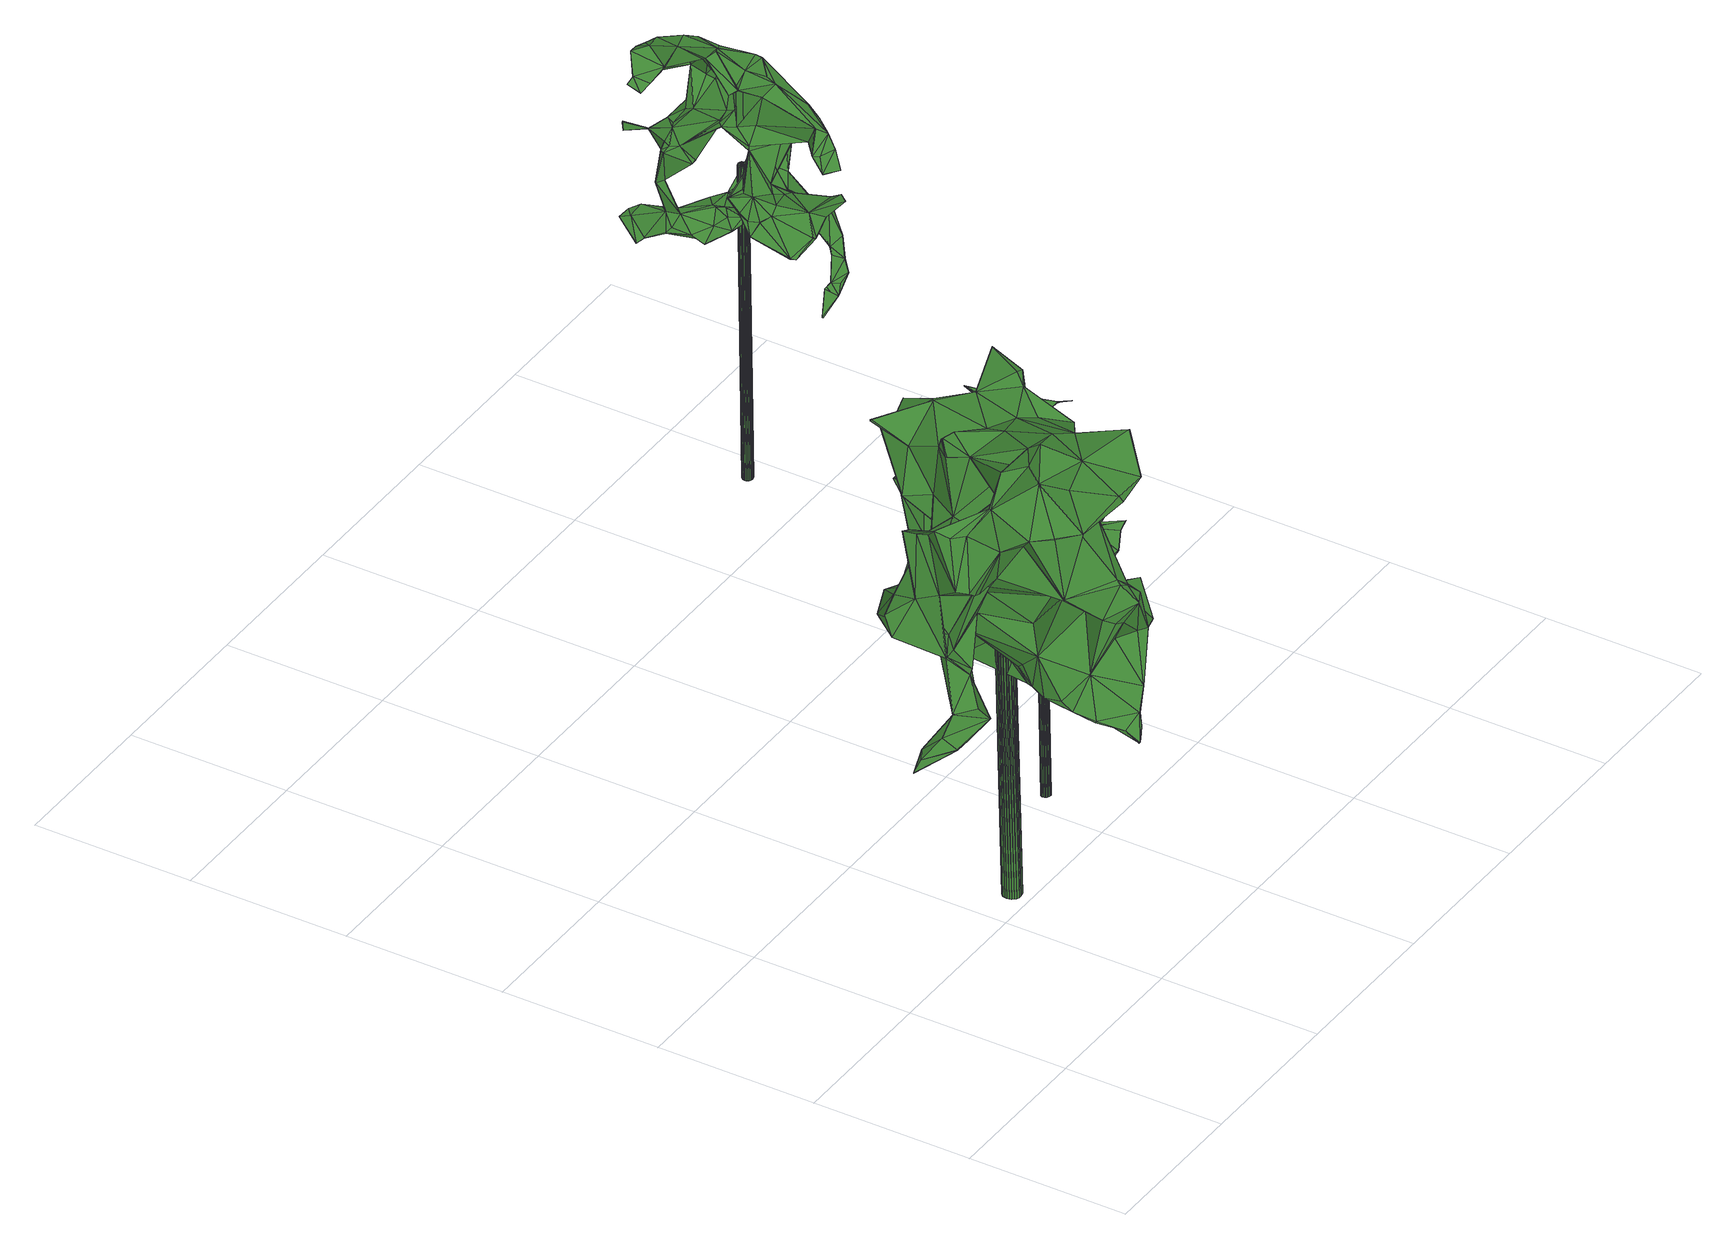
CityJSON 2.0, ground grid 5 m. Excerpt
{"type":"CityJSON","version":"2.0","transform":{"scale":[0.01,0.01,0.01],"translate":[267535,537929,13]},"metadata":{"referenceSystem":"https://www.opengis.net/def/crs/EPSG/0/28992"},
"CityObjects":{
"tree1":{"type":"SolitaryVegetationObject","attributes":{"gtid":212,"crown_width_m":8.59,"crown_median_z":24.35,"crown_r50_m":0.419,"crown_porosity":0.907,"trunk_H_m":10.76,"trunk_DBH_m":0.562,"trunk_radius_m":0.281,"trunk_base_height_m":13.59,"original_gtid":"233"},"geometry":[{"type":"Solid","lod":"3","boundaries":[[[[0,1,2]],[[3,4,5]],[[6,7,8]],[[9,7,6]],[[1,0,10]],[[11,12,13]],[[10,14,15]],[[16,17,18]],[[19,20,21]],[[22,23,24]],[[7,25,26]],[[7,26,27]],[[28,29,30]],[[31,32,33]],[[34,35,2]],[[36,37,38]],[[39,40,41]],[[39,41,42]],[[42,43,44]],[[45,46,47]],[[48,49,50]],[[51,52,53]],[[54,39,55]],[[56,39,54]],[[57,58,26]],[[59,26,58]],[[60,61,62]],[[63,64,29]],[[65,3,66]],[[67,68,69]],[[70,71,72]],[[73,74,75]],[[15,76,77]],[[15,77,78]],[[69,79,80]],[[81,69,80]],[[16,53,17]],[[34,2,82]],[[83,9,84]],[[21,18,19]],[[21,16,18]],[[85,86,41]],[[6,87,9]],[[11,27,62]],[[55,39,88]],[[55,88,89]],[[18,90,19]],[[91,92,86]],[[41,86,92]],[[93,94,24]],[[95,96,97]],[[50,49,98]],[[99,100,101]],[[33,102,103]],[[56,85,40]],[[104,105,29]],[[29,105,106]],[[107,108,109]],[[110,111,112]],[[113,114,115]],[[113,115,116]],[[117,118,119]],[[120,121,122]],[[120,122,123]],[[85,56,54]],[[95,124,125]],[[126,43,92]],[[127,43,126]],[[128,129,130]],[[131,132,106]],[[133,134,135]],[[136,137,138]],[[139,140,141]],[[142,139,141]],[[143,93,144]],[[8,11,13]],[[76,145,146]],[[147,113,116]],[[148,149,111]],[[148,111,150]],[[151,110,152]],[[153,103,102]],[[138,154,136]],[[93,155,144]],[[33,156,102]],[[128,157,66]],[[0,158,14]],[[159,160,161]],[[162,160,159]],[[66,157,163]],[[66,163,65]],[[42,88,39]],[[99,101,164]],[[98,136,50]],[[165,49,64]],[[157,128,166]],[[130,166,128]],[[132,30,106]],[[167,168,73]],[[80,67,81]],[[169,156,33]],[[170,171,172]],[[173,172,171]],[[125,105,174]],[[40,39,56]],[[73,75,150]],[[175,124,3]],[[106,30,29]],[[165,64,63]],[[82,1,176]],[[82,176,168]],[[177,178,179]],[[59,180,27]],[[62,27,180]],[[149,132,131]],[[28,30,132]],[[181,71,182]],[[183,53,52]],[[184,137,185]],[[186,28,132]],[[186,139,28]],[[12,187,91]],[[48,50,136]],[[188,189,94]],[[0,190,145]],[[123,122,191]],[[138,137,192]],[[40,85,41]],[[2,190,0]],[[69,193,37]],[[38,37,193]],[[74,148,75]],[[3,124,194]],[[110,195,152]],[[196,68,188]],[[76,158,145]],[[197,198,199]],[[62,61,11]],[[184,200,201]],[[184,185,200]],[[202,203,5]],[[167,73,150]],[[125,204,105]],[[63,205,165]],[[165,205,200]],[[154,123,191]],[[54,55,206]],[[207,32,208]],[[145,190,146]],[[209,52,51]],[[89,206,55]],[[210,211,212]],[[151,11,61]],[[106,105,204]],[[0,145,158]],[[206,86,85]],[[213,46,45]],[[130,214,96]],[[21,215,16]],[[215,216,16]],[[93,143,94]],[[21,134,215]],[[173,171,90]],[[78,77,51]],[[147,217,25]],[[93,24,23]],[[218,8,7]],[[219,71,133]],[[219,133,135]],[[172,36,38]],[[38,170,172]],[[168,176,10]],[[220,221,110]],[[151,61,60]],[[153,102,189]],[[58,36,172]],[[110,151,60]],[[222,106,204]],[[126,92,91]],[[221,161,160]],[[223,224,225]],[[191,207,108]],[[226,139,186]],[[36,58,69]],[[12,91,13]],[[227,228,229]],[[93,23,199]],[[70,72,230]],[[164,231,99]],[[80,103,153]],[[29,232,63]],[[142,232,29]],[[192,228,199]],[[199,120,192]],[[199,228,197]],[[164,173,231]],[[164,172,173]],[[80,153,67]],[[1,82,2]],[[64,49,48]],[[98,137,136]],[[185,137,98]],[[212,233,202]],[[78,234,235]],[[236,159,161]],[[46,236,161]],[[219,198,71]],[[107,109,237]],[[238,51,35]],[[51,146,35]],[[144,155,239]],[[124,175,125]],[[97,96,214]],[[27,240,218]],[[60,220,110]],[[80,241,103]],[[79,241,80]],[[26,217,242]],[[27,218,7]],[[101,100,243]],[[191,122,207]],[[100,99,231]],[[173,90,117]],[[223,244,224]],[[66,214,128]],[[42,44,88]],[[5,204,125]],[[78,51,234]],[[155,198,239]],[[58,57,245]],[[79,245,57]],[[11,151,12]],[[187,12,151]],[[26,242,57]],[[97,124,95]],[[246,247,183]],[[183,119,118]],[[108,5,4]],[[108,4,191]],[[10,0,14]],[[147,84,113]],[[83,84,147]],[[248,139,226]],[[142,249,232]],[[187,250,203]],[[251,78,235]],[[208,252,211]],[[10,176,1]],[[158,76,14]],[[253,154,254]],[[101,247,246]],[[101,246,47]],[[149,255,132]],[[119,243,117]],[[216,134,133]],[[97,194,124]],[[113,84,9]],[[168,10,73]],[[14,76,15]],[[62,161,60]],[[179,256,257]],[[144,239,143]],[[186,74,226]],[[74,248,226]],[[246,45,47]],[[184,258,137]],[[29,48,104]],[[127,89,259]],[[142,29,28]],[[208,32,31]],[[212,109,210]],[[202,109,212]],[[220,161,221]],[[260,167,221]],[[260,168,167]],[[191,254,154]],[[59,261,46]],[[225,224,262]],[[262,224,256]],[[98,49,185]],[[48,29,64]],[[63,249,205]],[[185,49,165]],[[234,181,182]],[[201,200,205]],[[201,205,249]],[[146,190,35]],[[152,263,187]],[[195,263,152]],[[73,15,74]],[[10,15,73]],[[264,5,203]],[[265,65,163]],[[104,174,105]],[[195,131,263]],[[173,117,243]],[[266,196,239]],[[182,267,234]],[[235,234,267]],[[265,163,268]],[[93,198,155]],[[199,198,93]],[[198,197,72]],[[243,119,247]],[[243,247,101]],[[269,270,271]],[[2,35,190]],[[46,159,236]],[[125,174,95]],[[272,271,9]],[[3,5,175]],[[125,175,5]],[[15,225,74]],[[224,257,256]],[[100,231,173]],[[182,70,267]],[[267,70,224]],[[238,159,213]],[[58,245,273]],[[184,201,140]],[[27,26,59]],[[104,268,174]],[[269,211,270]],[[212,211,269]],[[119,183,247]],[[44,259,88]],[[88,259,89]],[[256,274,178]],[[179,274,256]],[[104,265,268]],[[48,265,104]],[[48,136,265]],[[65,265,136]],[[123,154,275]],[[42,92,43]],[[54,206,85]],[[41,92,42]],[[3,65,276]],[[38,193,170]],[[127,87,6]],[[94,189,102]],[[151,152,187]],[[241,116,115]],[[116,241,147]],[[251,15,78]],[[208,211,210]],[[179,257,227]],[[120,123,275]],[[44,43,259]],[[8,218,240]],[[136,154,277]],[[136,277,65]],[[15,223,225]],[[278,179,227]],[[3,276,253]],[[201,249,141]],[[241,115,103]],[[253,254,3]],[[70,182,71]],[[266,279,20]],[[280,250,263]],[[94,102,281]],[[172,261,58]],[[164,47,261]],[[164,261,172]],[[173,243,100]],[[107,237,108]],[[108,237,5]],[[94,143,239]],[[94,239,188]],[[17,53,18]],[[230,72,197]],[[22,121,23]],[[227,282,197]],[[181,133,71]],[[233,126,203]],[[188,67,189]],[[68,67,188]],[[106,280,131]],[[222,280,106]],[[189,67,153]],[[5,264,204]],[[214,66,194]],[[127,283,89]],[[86,89,283]],[[86,283,127]],[[166,284,157]],[[35,159,238]],[[263,250,187]],[[213,159,46]],[[150,111,167]],[[179,178,274]],[[18,53,90]],[[120,275,192]],[[117,53,118]],[[222,250,280]],[[183,52,246]],[[216,53,16]],[[9,87,272]],[[7,9,83]],[[161,220,60]],[[117,90,53]],[[127,126,233]],[[174,268,284]],[[174,284,96]],[[197,228,227]],[[6,285,86]],[[6,8,285]],[[127,6,86]],[[154,138,275]],[[206,89,86]],[[285,91,86]],[[130,129,214]],[[214,129,128]],[[239,219,279]],[[192,229,228]],[[137,229,192]],[[8,240,11]],[[199,121,120]],[[23,121,199]],[[27,11,240]],[[259,43,127]],[[170,69,68]],[[113,9,114]],[[114,9,286]],[[245,79,273]],[[253,277,154]],[[252,286,9]],[[273,79,69]],[[81,67,69]],[[285,13,91]],[[233,87,127]],[[212,87,233]],[[24,281,22]],[[191,4,3]],[[191,3,254]],[[133,181,216]],[[25,7,83]],[[174,96,95]],[[177,179,278]],[[256,178,262]],[[118,53,183]],[[267,244,235]],[[70,282,224]],[[74,225,248]],[[26,25,217]],[[46,261,47]],[[235,223,251]],[[140,201,141]],[[140,139,278]],[[139,177,278]],[[140,278,184]],[[278,258,184]],[[215,134,216]],[[130,284,166]],[[157,284,268]],[[200,185,165]],[[216,181,53]],[[51,53,181]],[[130,96,284]],[[271,270,9]],[[204,264,222]],[[47,164,101]],[[139,142,28]],[[122,169,33]],[[57,242,241]],[[273,69,58]],[[241,242,147]],[[276,65,277]],[[276,277,253]],[[62,180,161]],[[161,180,46]],[[46,180,59]],[[121,22,122]],[[5,237,202]],[[237,109,202]],[[108,207,208]],[[108,208,210]],[[262,177,248]],[[262,248,225]],[[68,171,170]],[[139,248,177]],[[196,90,171]],[[196,171,68]],[[15,251,223]],[[58,261,59]],[[108,210,109]],[[198,219,239]],[[258,229,137]],[[258,227,229]],[[278,227,258]],[[234,51,181]],[[70,230,282]],[[230,197,282]],[[266,239,279]],[[146,51,77]],[[146,77,76]],[[268,163,157]],[[8,13,285]],[[150,75,148]],[[238,213,287]],[[209,45,52]],[[246,52,45]],[[262,178,177]],[[131,280,263]],[[3,194,66]],[[196,188,239]],[[198,72,71]],[[257,224,282]],[[147,25,83]],[[242,217,147]],[[94,281,24]],[[102,22,281]],[[269,87,212]],[[269,272,87]],[[269,271,272]],[[148,74,255]],[[186,255,74]],[[103,31,33]],[[252,31,286]],[[149,112,111]],[[221,111,110]],[[167,111,221]],[[112,195,110]],[[131,195,149]],[[112,149,195]],[[286,31,114]],[[114,31,115]],[[103,115,31]],[[57,241,79]],[[208,31,252]],[[63,232,249]],[[193,69,170]],[[69,37,36]],[[142,141,249]],[[159,35,162]],[[162,34,260]],[[34,162,35]],[[122,22,169]],[[22,156,169]],[[22,102,156]],[[91,187,203]],[[91,203,126]],[[202,233,203]],[[186,132,255]],[[222,203,250]],[[264,203,222]],[[135,279,219]],[[266,20,196]],[[162,260,160]],[[90,20,19]],[[90,196,20]],[[221,160,260]],[[257,282,227]],[[270,211,9]],[[9,211,252]],[[149,148,255]],[[238,287,51]],[[213,45,287]],[[51,287,209]],[[45,209,287]],[[267,224,244]],[[223,235,244]],[[207,122,32]],[[33,32,122]],[[97,214,194]],[[260,82,168]],[[34,82,260]],[[20,134,21]],[[20,279,134]],[[135,134,279]],[[192,275,138]],[[288,289,290]],[[288,290,291]],[[291,290,292]],[[291,292,293]],[[290,289,294]],[[290,294,292]],[[292,294,295]],[[292,295,293]],[[294,289,296]],[[294,296,295]],[[295,296,297]],[[295,297,293]],[[296,289,298]],[[296,298,297]],[[297,298,299]],[[297,299,293]],[[298,289,300]],[[298,300,299]],[[299,300,301]],[[299,301,293]],[[300,289,302]],[[300,302,301]],[[301,302,303]],[[301,303,293]],[[302,289,304]],[[302,304,303]],[[303,304,305]],[[303,305,293]],[[304,289,306]],[[304,306,305]],[[305,306,307]],[[305,307,293]],[[306,289,308]],[[306,308,307]],[[307,308,309]],[[307,309,293]],[[308,289,310]],[[308,310,309]],[[309,310,311]],[[309,311,293]],[[310,289,312]],[[310,312,311]],[[311,312,313]],[[311,313,293]],[[312,289,314]],[[312,314,313]],[[313,314,315]],[[313,315,293]],[[314,289,316]],[[314,316,315]],[[315,316,317]],[[315,317,293]],[[316,289,318]],[[316,318,317]],[[317,318,319]],[[317,319,293]],[[318,289,320]],[[318,320,319]],[[319,320,321]],[[319,321,293]],[[320,289,322]],[[320,322,321]],[[321,322,323]],[[321,323,293]],[[322,289,324]],[[322,324,323]],[[323,324,325]],[[323,325,293]],[[324,289,326]],[[324,326,325]],[[325,326,327]],[[325,327,293]],[[326,289,328]],[[326,328,327]],[[327,328,329]],[[327,329,293]],[[328,289,330]],[[328,330,329]],[[329,330,331]],[[329,331,293]],[[330,289,332]],[[330,332,331]],[[331,332,333]],[[331,333,293]],[[332,289,334]],[[332,334,333]],[[333,334,335]],[[333,335,293]],[[334,289,336]],[[334,336,335]],[[335,336,337]],[[335,337,293]],[[336,289,288]],[[336,288,337]],[[337,288,291]],[[337,291,293]]]]}]},
"tree2":{"type":"SolitaryVegetationObject","attributes":{"gtid":310,"crown_width_m":4.97,"crown_median_z":22.73,"crown_r50_m":0.268,"crown_porosity":0.941,"trunk_H_m":9.59,"trunk_DBH_m":0.284,"trunk_radius_m":0.142,"trunk_base_height_m":13.14,"original_gtid":"349"},"geometry":[{"type":"Solid","lod":"3","boundaries":[[[[338,339,340]],[[341,342,343]],[[341,344,342]],[[345,346,347]],[[348,349,350]],[[340,351,352]],[[353,354,355]],[[356,357,358]],[[358,357,359]],[[339,360,340]],[[360,351,340]],[[361,362,363]],[[364,365,366]],[[367,341,343]],[[368,369,370]],[[354,371,372]],[[358,373,356]],[[374,356,373]],[[375,376,377]],[[375,377,378]],[[379,380,381]],[[382,354,364]],[[383,384,385]],[[364,354,353]],[[386,354,382]],[[353,387,364]],[[388,389,390]],[[391,392,393]],[[386,371,354]],[[371,394,390]],[[386,394,371]],[[372,395,355]],[[396,397,398]],[[399,398,397]],[[400,401,402]],[[403,404,358]],[[405,406,407]],[[408,394,409]],[[410,351,360]],[[353,355,395]],[[376,408,409]],[[411,339,412]],[[413,396,414]],[[415,394,386]],[[416,417,418]],[[419,420,405]],[[419,405,379]],[[421,422,423]],[[424,425,426]],[[407,380,379]],[[427,428,429]],[[427,430,428]],[[379,381,431]],[[432,407,433]],[[434,435,436]],[[425,437,426]],[[438,439,375]],[[438,375,378]],[[440,441,442]],[[443,444,445]],[[446,447,448]],[[449,450,451]],[[338,411,412]],[[452,453,454]],[[390,395,371]],[[389,395,390]],[[388,455,389]],[[450,456,457]],[[355,354,372]],[[371,395,372]],[[410,440,351]],[[375,439,362]],[[390,394,408]],[[363,458,459]],[[438,459,458]],[[406,460,461]],[[461,460,368]],[[384,383,462]],[[340,352,338]],[[463,417,348]],[[441,440,410]],[[389,455,464]],[[465,464,455]],[[369,466,370]],[[401,467,468]],[[432,380,407]],[[449,451,469]],[[470,471,472]],[[418,417,393]],[[437,466,426]],[[363,459,473]],[[452,474,421]],[[338,412,339]],[[446,475,465]],[[423,452,421]],[[347,346,476]],[[452,400,474]],[[393,417,463]],[[366,350,349]],[[362,439,477]],[[376,478,479]],[[392,391,480]],[[392,480,481]],[[400,402,482]],[[423,483,484]],[[444,485,445]],[[356,486,357]],[[374,373,401]],[[400,374,401]],[[487,405,367]],[[341,488,489]],[[343,487,367]],[[415,349,348]],[[379,405,407]],[[459,385,473]],[[366,365,490]],[[491,492,493]],[[492,494,493]],[[495,465,496]],[[490,463,350]],[[469,497,449]],[[498,499,500]],[[347,501,460]],[[502,503,504]],[[465,475,498]],[[479,478,505]],[[505,478,416]],[[506,504,503]],[[426,501,507]],[[401,468,508]],[[401,508,493]],[[509,510,370]],[[367,405,420]],[[494,474,400]],[[492,511,512]],[[470,472,410]],[[433,407,461]],[[358,359,513]],[[514,515,424]],[[392,516,393]],[[403,358,513]],[[359,486,513]],[[357,486,359]],[[494,517,518]],[[409,519,376]],[[433,461,520]],[[508,511,491]],[[497,521,434]],[[450,522,451]],[[523,448,447]],[[502,524,521]],[[477,439,458]],[[438,458,439]],[[458,363,525]],[[477,525,363]],[[523,378,448]],[[418,448,378]],[[457,522,450]],[[447,446,495]],[[348,350,463]],[[526,527,348]],[[381,528,529]],[[485,530,397]],[[385,384,473]],[[380,432,517]],[[457,511,403]],[[457,456,511]],[[433,517,432]],[[517,528,381]],[[468,467,404]],[[529,431,381]],[[531,532,515]],[[411,360,339]],[[533,534,535]],[[533,535,536]],[[494,492,528]],[[528,517,494]],[[472,537,410]],[[441,410,537]],[[352,476,346]],[[352,346,338]],[[338,346,411]],[[411,346,345]],[[362,376,375]],[[512,535,534]],[[344,538,443]],[[363,473,361]],[[443,538,444]],[[477,363,362]],[[408,539,390]],[[450,536,456]],[[465,495,446]],[[523,495,496]],[[447,495,523]],[[383,385,496]],[[383,496,465]],[[401,540,402]],[[461,368,520]],[[504,520,368]],[[358,404,467]],[[501,347,541]],[[529,534,509]],[[542,543,544]],[[540,544,543]],[[444,530,485]],[[545,530,444]],[[433,422,421]],[[494,518,474]],[[370,504,368]],[[386,382,349]],[[386,349,415]],[[344,398,342]],[[472,546,547]],[[530,546,472]],[[533,510,509]],[[378,416,418]],[[470,410,360]],[[411,470,360]],[[443,414,344]],[[403,511,508]],[[398,548,342]],[[545,420,419]],[[367,420,545]],[[379,549,419]],[[510,504,370]],[[497,436,449]],[[434,436,497]],[[419,549,547]],[[512,511,456]],[[341,489,344]],[[480,516,481]],[[393,516,418]],[[392,481,516]],[[508,491,493]],[[534,529,512]],[[456,535,512]],[[435,434,521]],[[438,378,523]],[[388,390,539]],[[550,466,437]],[[533,524,502]],[[446,448,475]],[[551,537,472]],[[411,345,470]],[[453,356,454]],[[374,552,454]],[[374,454,356]],[[456,536,535]],[[526,478,376]],[[509,547,549]],[[381,380,517]],[[539,455,388]],[[417,478,348]],[[553,503,502]],[[465,455,383]],[[459,438,385]],[[515,514,531]],[[496,385,438]],[[496,438,523]],[[458,525,477]],[[543,482,554]],[[500,555,498]],[[402,554,482]],[[472,370,466]],[[433,518,517]],[[421,518,433]],[[464,365,387]],[[464,387,389]],[[504,506,520]],[[353,395,387]],[[418,516,448]],[[440,442,351]],[[515,532,424]],[[556,424,532]],[[451,484,469]],[[364,387,365]],[[403,468,404]],[[394,415,519]],[[394,519,409]],[[521,524,435]],[[529,528,512]],[[528,492,512]],[[472,547,370]],[[500,490,365]],[[489,538,344]],[[486,356,453]],[[389,387,395]],[[423,453,452]],[[484,453,423]],[[520,422,433]],[[506,422,520]],[[485,397,396]],[[399,397,530]],[[373,467,401]],[[415,527,519]],[[348,527,415]],[[548,557,342]],[[373,358,467]],[[345,558,470]],[[491,511,492]],[[424,507,514]],[[426,507,424]],[[501,541,531]],[[514,507,501]],[[514,501,531]],[[509,534,533]],[[460,501,368]],[[445,485,413]],[[443,445,413]],[[429,469,427]],[[427,469,484]],[[370,547,509]],[[368,501,369]],[[426,369,501]],[[510,533,504]],[[504,533,502]],[[533,536,435]],[[465,498,555]],[[403,559,457]],[[424,556,425]],[[556,437,425]],[[499,463,490]],[[402,540,554]],[[543,554,540]],[[550,441,537]],[[550,537,551]],[[556,550,437]],[[551,466,550]],[[472,466,551]],[[518,421,474]],[[345,548,558]],[[487,560,561]],[[558,471,470]],[[556,562,476]],[[400,452,563]],[[365,464,555]],[[365,555,500]],[[451,559,484]],[[453,484,559]],[[366,349,364]],[[464,465,555]],[[364,349,382]],[[399,548,398]],[[490,350,366]],[[545,488,367]],[[341,367,488]],[[347,560,345]],[[345,560,548]],[[407,406,461]],[[556,541,562]],[[531,541,556]],[[476,541,347]],[[562,541,476]],[[393,564,391]],[[463,564,393]],[[499,564,463]],[[526,348,478]],[[498,564,499]],[[450,436,536]],[[403,508,468]],[[556,532,531]],[[543,542,482]],[[449,436,450]],[[521,497,502]],[[502,497,553]],[[475,448,516]],[[473,384,361]],[[475,564,498]],[[516,564,475]],[[516,480,564]],[[391,564,480]],[[352,351,442]],[[428,553,497]],[[428,497,469]],[[536,436,435]],[[352,442,476]],[[556,476,442]],[[556,442,550]],[[550,442,441]],[[487,557,560]],[[548,560,557]],[[430,503,553]],[[553,428,430]],[[430,506,503]],[[506,423,422]],[[423,506,430]],[[469,429,428]],[[483,423,565]],[[423,430,565]],[[427,565,430]],[[483,565,484]],[[427,484,565]],[[413,414,443]],[[455,462,383]],[[414,398,344]],[[414,396,398]],[[539,462,455]],[[408,462,539]],[[361,462,362]],[[362,462,376]],[[408,376,462]],[[384,462,361]],[[435,524,533]],[[545,546,530]],[[419,546,545]],[[547,546,419]],[[561,560,347]],[[522,559,451]],[[522,457,559]],[[499,490,500]],[[453,559,486]],[[486,559,513]],[[513,559,403]],[[485,396,413]],[[444,488,545]],[[406,561,460]],[[369,426,466]],[[431,529,566]],[[347,460,567]],[[561,567,460]],[[347,567,561]],[[405,561,406]],[[487,561,405]],[[509,566,529]],[[549,566,509]],[[379,566,549]],[[431,566,379]],[[401,493,540]],[[494,544,493]],[[542,544,494]],[[540,493,544]],[[400,542,494]],[[482,542,400]],[[479,505,377]],[[377,376,479]],[[399,530,471]],[[530,472,471]],[[416,378,377]],[[416,377,505]],[[343,557,487]],[[343,342,557]],[[552,374,400]],[[376,519,527]],[[376,527,526]],[[444,538,488]],[[489,488,538]],[[416,478,417]],[[548,471,558]],[[399,471,548]],[[552,400,563]],[[454,552,563]],[[454,563,452]],[[568,569,570]],[[568,570,571]],[[571,570,572]],[[571,572,573]],[[570,569,574]],[[570,574,572]],[[572,574,575]],[[572,575,573]],[[574,569,576]],[[574,576,575]],[[575,576,577]],[[575,577,573]],[[576,569,578]],[[576,578,577]],[[577,578,579]],[[577,579,573]],[[578,569,580]],[[578,580,579]],[[579,580,581]],[[579,581,573]],[[580,569,582]],[[580,582,581]],[[581,582,583]],[[581,583,573]],[[582,569,584]],[[582,584,583]],[[583,584,585]],[[583,585,573]],[[584,569,586]],[[584,586,585]],[[585,586,587]],[[585,587,573]],[[586,569,588]],[[586,588,587]],[[587,588,589]],[[587,589,573]],[[588,569,590]],[[588,590,589]],[[589,590,591]],[[589,591,573]],[[590,569,592]],[[590,592,591]],[[591,592,593]],[[591,593,573]],[[592,569,594]],[[592,594,593]],[[593,594,595]],[[593,595,573]],[[594,569,596]],[[594,596,595]],[[595,596,597]],[[595,597,573]],[[596,569,598]],[[596,598,597]],[[597,598,599]],[[597,599,573]],[[598,569,600]],[[598,600,599]],[[599,600,601]],[[599,601,573]],[[600,569,602]],[[600,602,601]],[[601,602,603]],[[601,603,573]],[[602,569,604]],[[602,604,603]],[[603,604,605]],[[603,605,573]],[[604,569,606]],[[604,606,605]],[[605,606,607]],[[605,607,573]],[[606,569,608]],[[606,608,607]],[[607,608,609]],[[607,609,573]],[[608,569,610]],[[608,610,609]],[[609,610,611]],[[609,611,573]],[[610,569,612]],[[610,612,611]],[[611,612,613]],[[611,613,573]],[[612,569,614]],[[612,614,613]],[[613,614,615]],[[613,615,573]],[[614,569,616]],[[614,616,615]],[[615,616,617]],[[615,617,573]],[[616,569,568]],[[616,568,617]],[[617,568,571]],[[617,571,573]]]]}]},
"tree3":{"type":"SolitaryVegetationObject","attributes":{"gtid":214,"crown_width_m":5.16,"crown_median_z":24.08,"crown_r50_m":0.286,"crown_porosity":0.93,"trunk_H_m":10.55,"trunk_DBH_m":0.316,"trunk_radius_m":0.158,"trunk_base_height_m":13.53,"original_gtid":"235"},"geometry":[{"type":"Solid","lod":"3","boundaries":[[[[618,619,620]],[[621,622,623]],[[624,625,626]],[[627,628,629]],[[630,631,632]],[[633,634,635]],[[636,637,638]],[[639,640,641]],[[642,640,639]],[[643,644,645]],[[646,647,648]],[[643,649,650]],[[651,652,653]],[[645,654,655]],[[656,657,658]],[[653,659,651]],[[660,661,630]],[[662,663,664]],[[665,666,667]],[[668,669,670]],[[671,672,673]],[[674,675,676]],[[677,678,679]],[[680,681,624]],[[682,683,660]],[[684,685,686]],[[687,688,689]],[[690,689,688]],[[691,687,627]],[[682,639,692]],[[693,694,695]],[[696,694,693]],[[661,697,698]],[[699,700,701]],[[702,703,704]],[[705,706,707]],[[708,709,710]],[[657,711,712]],[[635,713,633]],[[714,715,716]],[[619,717,718]],[[626,680,624]],[[719,720,680]],[[721,722,723]],[[660,683,724]],[[621,725,622]],[[726,640,692]],[[727,692,640]],[[642,706,728]],[[701,700,672]],[[729,672,700]],[[675,700,730]],[[729,700,675]],[[731,724,683]],[[705,732,733]],[[734,649,735]],[[730,699,675]],[[696,736,737]],[[738,618,739]],[[735,740,734]],[[701,715,741]],[[742,743,744]],[[719,745,720]],[[746,745,719]],[[747,748,749]],[[739,632,738]],[[750,751,752]],[[712,702,657]],[[642,727,640]],[[753,754,755]],[[756,757,737]],[[758,759,754]],[[710,760,761]],[[762,760,710]],[[758,763,753]],[[764,765,766]],[[764,766,721]],[[664,767,662]],[[753,763,754]],[[667,768,665]],[[736,696,769]],[[770,727,771]],[[772,773,721]],[[774,773,772]],[[775,776,691]],[[717,777,718]],[[669,778,637]],[[704,779,748]],[[702,704,748]],[[768,765,665]],[[743,742,780]],[[767,781,653]],[[625,782,783]],[[664,779,767]],[[784,663,652]],[[785,628,786]],[[730,700,699]],[[684,770,787]],[[758,754,763]],[[754,759,755]],[[788,755,759]],[[750,789,751]],[[790,677,791]],[[657,748,747]],[[702,748,657]],[[662,767,652]],[[653,652,767]],[[625,783,626]],[[792,793,794]],[[782,622,713]],[[660,639,682]],[[704,703,795]],[[796,702,712]],[[761,760,746]],[[790,797,798]],[[795,674,704]],[[750,741,627]],[[799,669,800]],[[801,714,802]],[[724,803,660]],[[804,805,751]],[[748,779,749]],[[806,710,807]],[[808,756,809]],[[810,667,764]],[[810,764,723]],[[702,796,703]],[[653,811,784]],[[645,655,671]],[[783,782,812]],[[628,627,687]],[[779,664,749]],[[735,794,813]],[[814,758,815]],[[635,812,713]],[[816,797,817]],[[816,817,719]],[[818,808,706]],[[728,706,808]],[[819,674,676]],[[815,786,814]],[[815,785,786]],[[767,779,781]],[[619,618,717]],[[793,820,813]],[[666,764,667]],[[811,819,676]],[[689,786,628]],[[821,822,801]],[[698,738,632]],[[801,822,775]],[[823,727,824]],[[825,636,826]],[[827,622,797]],[[828,687,691]],[[680,626,816]],[[680,816,719]],[[814,829,826]],[[829,814,689]],[[770,830,831]],[[684,831,830]],[[684,830,770]],[[628,687,689]],[[693,832,833]],[[783,816,626]],[[787,773,774]],[[834,835,836]],[[834,836,837]],[[643,650,838]],[[774,772,839]],[[788,799,755]],[[792,645,793]],[[813,695,694]],[[689,814,786]],[[639,641,692]],[[840,744,743]],[[654,645,644]],[[813,694,735]],[[669,815,800]],[[635,634,841]],[[737,650,649]],[[838,650,737]],[[837,698,697]],[[698,717,738]],[[658,842,821]],[[672,733,843]],[[819,781,779]],[[844,845,846]],[[801,847,848]],[[775,847,801]],[[849,844,846]],[[696,740,694]],[[850,670,669]],[[850,669,851]],[[806,852,853]],[[714,801,854]],[[629,789,627]],[[658,776,842]],[[855,776,658]],[[825,850,851]],[[856,642,639]],[[698,837,777]],[[809,836,835]],[[724,731,681]],[[724,681,680]],[[829,689,690]],[[768,667,810]],[[857,733,756]],[[810,766,768]],[[693,769,696]],[[653,858,811]],[[781,811,858]],[[781,858,653]],[[636,638,859]],[[780,670,743]],[[860,859,638]],[[737,649,734]],[[843,861,862]],[[857,737,736]],[[697,834,837]],[[809,756,863]],[[787,797,622]],[[785,629,628]],[[832,820,793]],[[770,773,787]],[[721,773,770]],[[627,789,750]],[[739,864,865]],[[776,822,842]],[[821,842,822]],[[726,692,848]],[[627,741,866]],[[715,866,741]],[[745,762,661]],[[697,661,762]],[[783,812,816]],[[720,867,803]],[[745,803,867]],[[745,867,720]],[[853,809,806]],[[670,868,743]],[[855,699,701]],[[828,855,701]],[[825,869,870]],[[861,843,769]],[[695,832,693]],[[871,733,857]],[[706,733,818]],[[848,692,641]],[[643,735,649]],[[734,696,737]],[[633,622,725]],[[632,631,698]],[[774,872,787]],[[848,847,726]],[[737,757,838]],[[811,781,819]],[[732,836,809]],[[780,668,670]],[[668,780,723]],[[853,852,873]],[[723,764,721]],[[738,717,618]],[[806,807,852]],[[874,716,862]],[[874,862,795]],[[875,621,623]],[[875,623,876]],[[749,675,747]],[[848,641,801]],[[854,801,641]],[[669,637,851]],[[877,873,852]],[[734,740,696]],[[855,658,657]],[[721,770,878]],[[870,869,879]],[[880,879,869]],[[646,752,879]],[[752,805,879]],[[827,623,622]],[[645,673,793]],[[792,643,645]],[[793,813,794]],[[735,643,794]],[[826,881,869]],[[794,643,792]],[[776,775,822]],[[882,846,845]],[[795,729,674]],[[788,778,799]],[[660,883,639]],[[636,814,826]],[[862,716,884]],[[753,815,758]],[[800,815,753]],[[885,880,881]],[[885,881,826]],[[762,806,835]],[[869,825,826]],[[636,859,814]],[[814,859,758]],[[802,714,886]],[[854,641,726]],[[687,828,648]],[[673,882,793]],[[795,862,861]],[[870,879,805]],[[645,671,673]],[[819,779,704]],[[855,657,699]],[[793,882,832]],[[731,624,681]],[[838,757,887]],[[756,887,757]],[[691,776,855]],[[828,691,855]],[[639,883,888]],[[630,639,888]],[[813,820,695]],[[739,732,705]],[[836,732,739]],[[784,659,653]],[[832,695,820]],[[659,784,889]],[[854,890,714]],[[690,688,885]],[[876,623,827]],[[692,686,682]],[[817,708,719]],[[719,708,746]],[[728,824,642]],[[668,723,868]],[[713,812,782]],[[838,891,643]],[[743,868,840]],[[646,892,752]],[[831,684,686]],[[831,686,692]],[[641,640,726]],[[674,729,675]],[[671,655,672]],[[880,869,881]],[[663,784,893]],[[811,893,784]],[[676,749,893]],[[664,893,749]],[[832,882,845]],[[722,771,823]],[[865,836,739]],[[843,871,769]],[[715,884,716]],[[770,771,878]],[[762,745,760]],[[827,634,876]],[[846,882,729]],[[888,883,660]],[[825,637,636]],[[851,637,825]],[[861,846,795]],[[849,846,861]],[[769,849,861]],[[747,675,657]],[[699,657,675]],[[811,676,893]],[[646,879,880]],[[864,739,618]],[[837,836,865]],[[846,729,795]],[[845,844,769]],[[769,844,849]],[[803,894,660]],[[669,785,815]],[[661,803,745]],[[680,803,724]],[[720,803,680]],[[805,804,870]],[[791,709,817]],[[780,742,895]],[[753,755,896]],[[780,895,723]],[[810,723,895]],[[672,655,733]],[[618,620,864]],[[850,870,804]],[[762,835,834]],[[762,834,697]],[[850,825,870]],[[872,897,677]],[[872,677,790]],[[672,843,701]],[[632,739,630]],[[652,651,889]],[[651,659,889]],[[784,652,889]],[[663,893,664]],[[856,707,642]],[[727,770,831]],[[727,831,692]],[[704,674,819]],[[624,898,625]],[[797,790,817]],[[872,790,787]],[[683,682,685]],[[837,865,718]],[[727,642,824]],[[817,709,708]],[[829,690,826]],[[888,660,630]],[[673,729,882]],[[661,660,894]],[[774,899,877]],[[790,791,817]],[[620,900,864]],[[854,726,890]],[[839,766,810]],[[721,766,839]],[[731,683,685]],[[769,871,736]],[[736,871,857]],[[877,897,774]],[[872,774,897]],[[703,874,795]],[[670,850,868]],[[787,898,731]],[[630,661,631]],[[661,698,631]],[[634,827,841]],[[749,676,675]],[[656,658,716]],[[669,799,778]],[[656,874,703]],[[731,685,684]],[[714,890,715]],[[835,806,809]],[[627,866,847]],[[705,707,901]],[[902,744,903]],[[656,716,874]],[[857,756,737]],[[684,787,731]],[[752,751,805]],[[880,885,647]],[[690,885,826]],[[837,718,777]],[[654,818,655]],[[818,733,655]],[[839,810,895]],[[884,715,701]],[[718,900,619]],[[772,721,839]],[[742,839,895]],[[701,843,884]],[[862,884,843]],[[668,868,669]],[[785,868,850]],[[669,868,785]],[[904,868,723]],[[840,868,904]],[[691,847,775]],[[765,768,766]],[[682,686,685]],[[803,661,894]],[[722,824,903]],[[823,824,722]],[[809,853,808]],[[839,744,899]],[[902,728,853]],[[646,648,892]],[[878,722,721]],[[845,833,832]],[[694,740,735]],[[715,847,866]],[[843,733,871]],[[706,705,733]],[[875,876,634]],[[746,760,745]],[[902,853,744]],[[873,744,853]],[[742,744,839]],[[701,892,828]],[[873,899,744]],[[878,771,722]],[[723,722,904]],[[728,808,853]],[[880,647,646]],[[688,648,647]],[[688,647,885]],[[877,899,873]],[[710,806,762]],[[620,619,900]],[[828,892,648]],[[840,903,744]],[[903,840,904]],[[722,903,904]],[[877,852,678]],[[897,678,677]],[[877,678,897]],[[774,839,899]],[[708,761,746]],[[630,901,639]],[[710,761,708]],[[633,725,634]],[[710,709,807]],[[852,807,791]],[[709,791,807]],[[771,727,823]],[[741,750,892]],[[741,892,701]],[[712,711,796]],[[750,752,892]],[[865,900,718]],[[865,864,900]],[[666,765,764]],[[665,765,666]],[[790,798,787]],[[809,863,732]],[[905,625,898]],[[625,905,782]],[[673,672,729]],[[731,898,624]],[[787,622,905]],[[635,841,812]],[[816,812,841]],[[827,797,841]],[[905,898,787]],[[782,905,622]],[[633,713,622]],[[816,841,797]],[[739,705,901]],[[739,901,630]],[[901,856,639]],[[642,707,706]],[[791,677,679]],[[627,906,691]],[[732,863,733]],[[756,733,863]],[[901,707,856]],[[787,798,797]],[[852,679,678]],[[791,679,852]],[[847,906,627]],[[847,691,906]],[[656,711,657]],[[656,703,711]],[[703,796,711]],[[753,896,800]],[[800,896,799]],[[755,799,896]],[[808,887,756]],[[715,890,847]],[[726,847,890]],[[654,891,907]],[[903,824,902]],[[728,902,824]],[[818,908,808]],[[907,908,654]],[[654,908,818]],[[907,891,908]],[[887,908,891]],[[887,808,908]],[[887,891,838]],[[693,833,769]],[[801,802,821]],[[845,769,833]],[[802,886,821]],[[658,886,716]],[[658,821,886]],[[714,716,886]],[[648,688,687]],[[788,638,778]],[[637,778,638]],[[804,629,850]],[[850,629,785]],[[875,634,725]],[[621,875,725]],[[652,663,662]],[[891,644,643]],[[654,644,891]],[[804,789,629]],[[751,789,804]],[[698,777,717]],[[859,860,758]],[[759,758,860]],[[860,638,759]],[[788,759,638]],[[909,910,911]],[[909,911,912]],[[912,911,913]],[[912,913,914]],[[911,910,915]],[[911,915,913]],[[913,915,916]],[[913,916,914]],[[915,910,917]],[[915,917,916]],[[916,917,918]],[[916,918,914]],[[917,910,919]],[[917,919,918]],[[918,919,920]],[[918,920,914]],[[919,910,921]],[[919,921,920]],[[920,921,922]],[[920,922,914]],[[921,910,923]],[[921,923,922]],[[922,923,924]],[[922,924,914]],[[923,910,925]],[[923,925,924]],[[924,925,926]],[[924,926,914]],[[925,910,927]],[[925,927,926]],[[926,927,928]],[[926,928,914]],[[927,910,929]],[[927,929,928]],[[928,929,930]],[[928,930,914]],[[929,910,931]],[[929,931,930]],[[930,931,932]],[[930,932,914]],[[931,910,933]],[[931,933,932]],[[932,933,934]],[[932,934,914]],[[933,910,935]],[[933,935,934]],[[934,935,936]],[[934,936,914]],[[935,910,937]],[[935,937,936]],[[936,937,938]],[[936,938,914]],[[937,910,939]],[[937,939,938]],[[938,939,940]],[[938,940,914]],[[939,910,941]],[[939,941,940]],[[940,941,942]],[[940,942,914]],[[941,910,943]],[[941,943,942]],[[942,943,944]],[[942,944,914]],[[943,910,945]],[[943,945,944]],[[944,945,946]],[[944,946,914]],[[945,910,947]],[[945,947,946]],[[946,947,948]],[[946,948,914]],[[947,910,949]],[[947,949,948]],[[948,949,950]],[[948,950,914]],[[949,910,951]],[[949,951,950]],[[950,951,952]],[[950,952,914]],[[951,910,953]],[[951,953,952]],[[952,953,954]],[[952,954,914]],[[953,910,955]],[[953,955,954]],[[954,955,956]],[[954,956,914]],[[955,910,957]],[[955,957,956]],[[956,957,958]],[[956,958,914]],[[957,910,909]],[[957,909,958]],[[958,909,912]],[[958,912,914]]]]}]}
},
"vertices":[
[841,1033,1136],[793,1032,1116],[732,1003,1177],[501,229,946],[607,311,1067],[464,374,976],[193,501,1086],[193,600,1248],[134,639,1140],[209,534,1274],[828,988,1102],[289,782,1073],[297,598,1054],[259,594,1076],[828,986,1105],[816,809,1055],[948,768,1534],[936,810,1565],[934,810,1568],[879,696,1561],[851,658,1541],[906,695,1549],[495,248,1413],[643,211,1446],[631,216,1470],[214,655,1442],[297,630,1397],[209,679,1224],[721,563,737],[726,422,742],[688,562,746],[351,426,1373],[453,414,1336],[401,363,1402],[678,872,1072],[721,901,1194],[430,649,1559],[430,646,1562],[427,661,1620],[87,399,880],[10,492,814],[120,460,871],[137,422,879],[200,401,949],[169,374,927],[511,798,1327],[511,692,1244],[475,817,1342],[708,300,873],[853,275,923],[843,239,920],[772,749,1317],[640,829,1434],[818,770,1444],[27,479,854],[85,399,883],[8,491,817],[281,559,1413],[439,630,1364],[346,647,1309],[379,786,1088],[358,787,1087],[333,786,1126],[877,449,836],[801,408,861],[625,133,869],[570,112,822],[534,450,1602],[628,581,1556],[478,601,1552],[711,639,1290],[760,515,1406],[734,515,1389],[763,862,969],[822,777,942],[787,814,934],[748,906,1169],[765,723,1177],[871,724,1165],[411,470,1501],[381,441,1618],[482,455,1574],[767,1002,1109],[223,615,1442],[231,582,1447],[72,506,852],[148,453,941],[197,500,1087],[130,390,891],[174,346,952],[760,756,1541],[255,501,1025],[208,438,956],[752,220,1461],[639,340,1538],[474,228,823],[494,156,805],[451,181,833],[844,238,923],[512,942,1525],[515,943,1527],[560,939,1475],[492,389,1531],[335,444,1518],[605,311,807],[569,325,801],[548,459,803],[581,392,1117],[516,324,1162],[429,515,1161],[471,843,918],[580,763,902],[559,749,894],[179,462,1329],[207,436,1316],[259,476,1464],[216,502,1472],[695,853,1523],[721,915,1462],[709,958,1477],[607,208,1208],[559,294,1353],[440,274,1217],[600,194,1201],[429,241,861],[444,343,861],[266,464,1016],[233,449,1026],[507,72,774],[505,74,772],[514,79,766],[544,665,829],[643,595,768],[826,534,1439],[855,655,1521],[861,510,1463],[714,174,997],[773,316,1057],[680,179,1134],[744,629,880],[808,464,902],[856,489,839],[853,489,837],[825,303,1545],[828,304,1542],[764,977,1172],[725,901,1195],[204,546,1487],[708,748,892],[559,676,825],[708,766,900],[420,712,1059],[503,712,992],[433,384,1628],[627,150,1141],[813,304,1492],[447,311,1404],[554,97,791],[775,964,1154],[564,695,1099],[571,826,972],[454,769,1092],[687,828,1071],[573,113,819],[533,833,1469],[861,312,939],[540,90,778],[623,817,955],[724,900,1009],[448,311,1400],[482,654,1613],[644,650,1528],[526,731,1510],[652,826,1552],[559,291,801],[438,281,875],[803,996,1099],[704,626,894],[571,699,1002],[559,499,1009],[349,714,1156],[793,660,1443],[733,671,1311],[720,916,1459],[838,415,977],[903,317,997],[751,663,873],[393,599,1019],[665,452,1571],[543,416,1623],[733,1001,1179],[538,211,1113],[664,210,1161],[428,658,1623],[453,180,837],[521,748,912],[739,612,1521],[661,436,1313],[702,376,1434],[671,310,1342],[945,456,844],[936,464,848],[418,541,1088],[416,558,1021],[461,389,870],[943,455,842],[84,447,904],[438,275,1214],[399,466,1242],[603,753,1408],[405,492,1201],[366,504,1227],[271,526,1058],[626,662,1260],[503,117,798],[913,720,1501],[875,716,1474],[231,642,1442],[151,673,1193],[794,511,1451],[491,869,964],[530,865,960],[482,449,904],[838,702,1153],[730,676,1170],[751,793,1026],[751,662,877],[637,453,1167],[602,341,1223],[640,351,1078],[676,614,1284],[514,939,1527],[868,483,832],[266,463,1020],[765,714,1311],[864,688,1163],[502,692,1103],[538,435,1020],[719,713,1173],[755,435,1526],[179,658,1162],[336,452,1518],[234,584,1449],[595,924,1473],[830,666,1159],[399,455,1354],[608,874,1435],[594,925,1469],[724,701,893],[898,486,827],[452,573,1002],[875,722,1153],[270,441,1278],[600,183,1079],[574,191,1087],[726,695,886],[599,662,1109],[628,577,1177],[741,441,1030],[177,348,950],[651,892,1030],[512,739,1354],[618,742,992],[523,634,954],[474,429,922],[632,163,852],[813,588,1486],[832,664,1162],[596,166,825],[306,563,1074],[365,507,1229],[254,627,1217],[222,614,1126],[530,554,1452],[513,589,997],[640,195,1174],[630,230,989],[679,186,1004],[714,474,997],[863,504,1470],[567,577,898],[594,353,1461],[649,576,1223],[197,401,952],[530,127,790],[211,530,1072],[235,435,1294],[661,669,1286],[603,524,59],[575,525,59],[602,532,59],[595,547,1136],[594,555,1135],[567,548,1135],[600,539,59],[591,561,1135],[595,544,59],[587,567,1135],[590,549,59],[581,572,1135],[583,552,58],[574,575,1135],[576,553,58],[567,576,1135],[568,552,58],[560,575,1135],[561,550,58],[553,573,1135],[556,545,58],[547,568,1135],[551,540,58],[543,562,1135],[548,533,59],[540,556,1135],[547,526,59],[539,549,1135],[548,518,59],[539,541,1135],[550,511,59],[542,534,1135],[555,506,59],[546,529,1136],[560,501,59],[552,524,1136],[567,498,59],[559,521,1136],[574,497,60],[566,520,1136],[582,498,60],[573,521,1136],[589,500,60],[580,523,1136],[595,505,60],[586,528,1136],[599,510,59],[591,533,1136],[602,517,59],[594,540,1136],
[928,512,801],[904,495,821],[889,516,810],[1050,470,1008],[1051,470,1006],[1089,477,1015],[998,444,981],[991,563,873],[956,601,830],[1009,638,871],[1247,856,720],[1271,913,743],[1279,884,771],[862,624,826],[900,621,818],[1280,998,727],[1280,998,725],[1244,1019,730],[1203,1021,1156],[1170,1046,1206],[1214,997,1181],[1169,1045,1208],[857,520,846],[1048,829,702],[1048,828,700],[1006,759,723],[1325,977,717],[1303,886,786],[1303,884,784],[1090,477,1016],[1026,716,990],[1020,693,985],[993,698,1055],[1244,1013,728],[1244,1019,729],[1250,991,1151],[1250,992,1149],[1086,816,717],[1142,854,693],[1121,801,758],[1130,764,765],[1088,625,1072],[1168,698,1084],[1169,697,1086],[1324,977,716],[1120,802,759],[1086,818,719],[1093,798,758],[1253,979,722],[1270,914,745],[1204,912,715],[1227,950,752],[1167,931,695],[1289,661,853],[1288,660,852],[1260,708,787],[1169,930,694],[1237,987,749],[962,448,979],[981,531,1035],[998,446,981],[964,562,1006],[1277,885,1121],[1278,885,1123],[1328,824,1143],[1127,913,1159],[1165,949,1142],[1064,575,983],[1052,667,1013],[1102,683,1018],[1124,923,652],[1125,922,650],[847,561,866],[955,537,856],[929,511,802],[946,444,973],[947,443,972],[1205,912,713],[1211,766,769],[1249,747,768],[1220,730,765],[1044,635,1038],[983,531,1035],[1145,862,1049],[1115,820,1054],[1133,893,1044],[880,766,853],[879,765,854],[924,722,914],[1083,958,1075],[1073,868,1117],[1062,909,1143],[1103,888,1084],[1149,729,1079],[1151,730,1077],[1129,795,1053],[935,824,1126],[934,822,1125],[980,816,1173],[907,711,919],[1079,786,753],[1057,794,727],[861,624,827],[867,602,871],[888,627,830],[946,442,973],[907,453,1037],[905,452,1036],[1158,761,860],[1157,760,859],[1181,755,832],[1031,883,1178],[1038,890,1217],[1051,953,1197],[1194,915,1112],[1164,950,1140],[1194,957,1129],[1215,877,722],[1065,878,1206],[1066,880,1208],[1008,757,724],[1055,796,729],[1022,692,984],[1077,712,993],[1142,862,696],[1278,780,795],[1277,884,773],[1163,791,830],[976,653,950],[1203,954,1136],[1203,923,1126],[1043,914,1154],[914,567,905],[961,567,1005],[930,605,1012],[1051,821,712],[1213,880,1114],[1183,757,833],[939,636,819],[1007,757,722],[1224,844,719],[1223,845,720],[1246,651,858],[1246,649,856],[1326,824,1142],[1078,965,1065],[1084,960,1076],[906,454,1036],[1180,1005,1184],[1075,570,968],[982,530,1036],[998,445,982],[1288,822,817],[1227,824,1161],[1159,784,1204],[1243,841,1194],[1228,822,1161],[1156,762,859],[1128,774,814],[993,844,1130],[1267,775,796],[1277,780,797],[1288,822,819],[994,701,881],[986,837,1104],[1052,825,1097],[1014,764,1051],[1188,781,780],[1086,819,1060],[954,745,878],[1210,888,1128],[1033,745,1067],[1014,763,1053],[1133,815,1148],[1118,804,1152],[1181,1003,1186],[978,767,866],[977,766,865],[1258,708,788],[1187,774,1112],[1177,843,1100],[1153,897,690],[1077,778,1037],[930,828,1118],[1053,952,1198],[1127,772,814],[932,826,1117],[1006,757,723],[1223,845,718],[1215,877,720],[1155,751,1192],[1127,767,1141],[970,538,1055],[986,733,862],[953,745,876],[986,835,1105],[1052,823,1099],[1045,833,1110],[981,814,1174],[914,569,905],[962,446,980],[1151,897,692],[1287,819,1168],[995,700,879],[1286,818,1166],[1318,790,1162],[1285,817,1168],[971,538,1056],[962,568,1006],[1001,664,1062],[1030,583,965],[1048,632,1096],[932,614,873],[976,631,955],[1204,954,1134],[1045,835,1108],[1320,791,1162],[1286,822,817],[961,711,867],[1073,569,969],[985,623,970],[1125,915,1159],[1032,585,965],[1016,618,984],[989,683,880],[1203,923,1124],[1260,708,789],[1077,963,1066],[1068,739,1042],[978,653,950],[1089,725,14],[1075,725,14],[1089,729,14],[1100,750,973],[1099,754,973],[1086,750,973],[1087,732,14],[1098,757,973],[1085,735,14],[1096,760,973],[1082,738,14],[1092,762,973],[1078,739,14],[1089,764,973],[1075,739,14],[1085,764,973],[1071,739,14],[1082,763,973],[1068,737,14],[1078,762,973],[1065,735,14],[1076,759,973],[1063,732,14],[1073,756,973],[1061,728,14],[1072,753,973],[1061,725,14],[1072,749,973],[1061,721,14],[1072,746,973],[1063,718,14],[1074,742,973],[1065,715,14],[1076,740,973],[1068,713,14],[1079,737,973],[1072,711,14],[1082,736,973],[1075,711,14],[1086,736,973],[1079,711,14],[1090,736,973],[1082,713,14],[1093,738,973],[1085,715,14],[1096,740,973],[1088,718,14],[1098,743,973],[1089,722,14],[1099,746,973],
[1877,1896,1254],[1853,1863,1211],[1853,1865,1210],[1724,2468,1352],[1806,2456,1346],[1734,2432,1331],[1899,2349,1452],[1875,2436,1432],[1861,2372,1471],[1893,2249,971],[1852,2281,968],[1814,2250,976],[1933,2015,1328],[1931,2015,1328],[1924,1976,1303],[1794,2501,1410],[1746,2463,1367],[1793,2500,1411],[1699,2329,920],[1699,2330,922],[1683,2389,890],[1982,2169,1291],[1985,2238,1220],[2018,2208,1154],[1912,2201,1236],[1692,2090,1079],[1742,2106,1108],[1775,2040,1080],[1807,2150,952],[1858,2186,959],[1879,2174,941],[1684,2058,1070],[1692,2089,1081],[1771,1869,765],[1825,1853,812],[1823,1852,813],[1779,2118,1102],[1827,2072,1091],[1982,2027,948],[1981,2027,946],[1995,2121,1025],[1769,1871,766],[1942,2170,1421],[1886,2092,1396],[1854,1865,831],[1836,1885,836],[1875,1889,844],[1756,2504,1196],[1750,2498,1171],[1748,2497,1172],[1693,2360,1084],[1727,2347,970],[1691,2358,1083],[1823,2040,1077],[1870,2032,1062],[1847,1990,1011],[1911,1933,896],[1912,1935,895],[1898,1920,879],[1948,2290,1379],[1952,2276,1302],[1956,2236,1378],[1838,2250,1486],[1910,2295,1421],[1984,2226,1336],[1960,2252,1383],[1950,2359,1321],[1950,2290,1380],[1954,2277,1301],[1893,2249,969],[1830,2223,969],[1851,2280,966],[1815,2266,958],[1934,2213,966],[1986,2240,1220],[1750,1888,1036],[1688,1922,992],[1694,1908,991],[1716,2001,1088],[1886,1962,1294],[1895,1930,1285],[1974,2030,950],[1926,1995,1013],[1950,2095,1001],[2026,1999,936],[2027,1998,938],[1949,1916,916],[1911,2054,1203],[1902,2085,1194],[1903,2084,1196],[1793,2204,1413],[1827,2193,1420],[1801,2167,1412],[2058,2030,938],[2059,2030,936],[1840,2512,1394],[2067,2173,1100],[1984,2156,1039],[1995,2120,1027],[1876,1895,1256],[1811,1895,1211],[1779,2251,1486],[1815,2240,1493],[1821,2399,1211],[1830,2361,1211],[1753,2361,1126],[1939,2190,1427],[1747,2465,1365],[2017,2209,1152],[1903,2324,1224],[1855,2173,1235],[1861,1986,1015],[1967,2001,965],[1938,2306,1414],[1909,2054,1205],[1833,2076,1098],[1692,2024,1074],[1659,2035,1042],[1754,2010,1099],[1734,2072,1117],[1896,1931,1283],[1901,1994,1229],[1694,2024,1072],[1907,2183,961],[1715,2329,1201],[1685,2330,1198],[1749,2316,1188],[1779,2146,1418],[1754,2162,1411],[1913,1935,894],[1944,1927,908],[1899,1921,877],[1859,2186,961],[1823,2214,974],[1815,2153,968],[1726,2466,937],[1695,2477,924],[1694,2477,925],[1808,2129,1205],[1742,2106,1110],[1715,2404,905],[1665,2404,881],[1779,2147,1416],[1755,2162,1410],[1847,2112,1366],[1718,2460,928],[1768,2427,1192],[1756,2503,1197],[1768,2428,1194],[1883,1856,852],[1754,2503,1196],[1803,1936,1074],[1922,2402,1206],[1895,2342,1216],[1805,2371,1212],[1862,2366,1226],[1859,2341,1238],[2014,2250,1036],[1977,2199,1000],[1845,1925,1240],[1683,2390,892],[1909,1884,874],[1695,2343,1197],[1882,1856,854],[1860,2495,1401],[1860,2457,1433],[1814,1891,828],[1761,2330,967],[1789,2349,938],[1924,2388,1328],[1663,2402,881],[1830,2223,971],[1888,2308,1420],[1911,2202,1399],[1685,2049,1059],[1740,1954,994],[1661,2035,1041],[1961,1968,986],[2060,2028,938],[1813,2402,1379],[1884,2395,1413],[1702,2445,935],[1734,2431,960],[2064,2199,1122],[2096,2168,1076],[1856,2171,1429],[1806,2234,979],[1795,2190,967],[1818,2176,1262],[1849,2114,1365],[1808,2131,1205],[1810,2130,1218],[1766,2427,1194],[1835,1883,838],[1834,2467,1417],[1688,1923,990],[1789,2349,936],[1764,2381,951],[1826,2370,1455],[1844,2301,1427],[1808,2149,1117],[1907,1884,876],[1696,1909,990],[2094,2168,1075],[2014,2248,1036],[1859,2340,1236],[1835,2240,1250],[1717,2260,929],[1752,2259,895],[1768,2423,1345],[1913,2174,943],[1794,2321,938],[1936,2346,1306],[1941,2320,1295],[1766,1888,1026],[1766,1888,1028],[1893,1972,1288],[1844,2129,1269],[1899,1996,1230],[1832,1942,1242],[1703,2134,1108],[1784,2362,1212],[1769,2289,1126],[1812,2404,1381],[1986,2156,1037],[1872,2031,1063],[1881,1865,1089],[1843,1904,1046],[1912,1929,1060],[2012,2249,1037],[2019,2210,1153],[1906,1894,1088],[1738,2308,969],[1710,2318,937],[1866,2211,1277],[1801,2214,1257],[2027,2197,1145],[1944,2172,963],[1980,2170,1292],[1804,2052,1092],[1852,1864,833],[1698,2381,895],[1685,2391,890],[1913,1931,1062],[1928,1996,1015],[1901,2084,1196],[1844,1903,1221],[1833,1942,1240],[1975,2199,1002],[1801,2167,1414],[1718,2345,1081],[1727,2223,905],[1767,2218,945],[1837,2033,1077],[1934,2345,1307],[1818,2230,1256],[1969,2002,967],[1718,2466,1357],[1732,2430,1332],[1863,2235,1268],[1894,2359,1213],[1775,2164,944],[1776,2163,942],[1729,2222,905],[1845,1921,1037],[1895,2126,1402],[1952,2094,1003],[1769,2218,943],[2095,2167,1076],[1755,2118,1112],[1887,2093,1394],[1771,1871,765],[2025,2198,1143],[1704,2135,1106],[1879,2173,943],[1836,1885,838],[1894,2126,1404],[1727,2352,1202],[1724,2465,938],[1939,2320,1297],[1885,2396,1414],[1834,2241,1252],[1813,1895,1209],[1911,2054,1205],[1818,2229,1254],[1785,2287,1129],[1786,2288,1127],[1846,2431,1395],[1933,2212,968],[1784,2128,1110],[1806,2149,1117],[1891,2175,53],[1875,2175,53],[1890,2179,53],[1874,2180,1108],[1874,2184,1108],[1859,2180,1108],[1889,2183,53],[1872,2188,1108],[1886,2186,53],[1870,2192,1108],[1883,2189,53],[1867,2194,1108],[1879,2190,53],[1863,2196,1108],[1875,2191,53],[1859,2196,1108],[1871,2190,53],[1855,2196,1108],[1867,2189,53],[1851,2194,1107],[1864,2186,53],[1847,2192,1107],[1861,2183,53],[1845,2188,1107],[1860,2179,53],[1843,2184,1107],[1859,2175,53],[1843,2180,1107],[1860,2171,53],[1843,2176,1107],[1861,2167,53],[1845,2172,1108],[1864,2164,53],[1847,2169,1108],[1867,2161,53],[1851,2167,1108],[1871,2160,53],[1854,2165,1108],[1875,2159,53],[1859,2165,1108],[1879,2160,53],[1863,2165,1108],[1883,2161,53],[1866,2167,1108],[1886,2164,53],[1870,2169,1108],[1889,2167,53],[1872,2172,1108],[1890,2171,53],[1874,2176,1108]
]}
